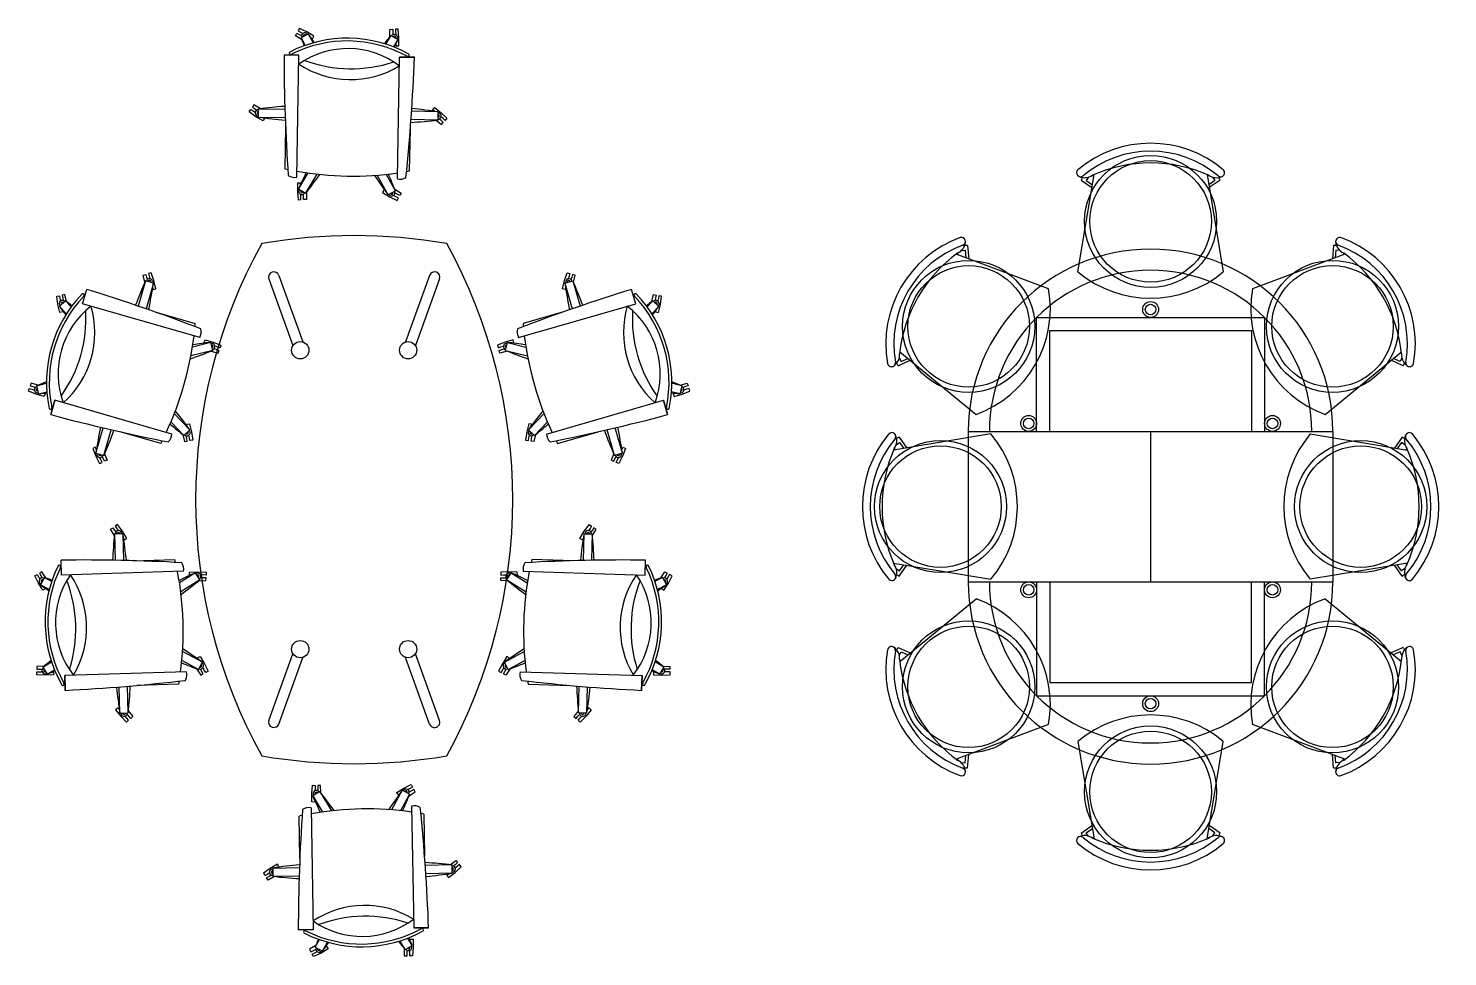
# Model space of a CAD drawing. Header units: millimetres. Extents: x -315 to 108661, y -1189 to 22294.
# Drawn here: x 44686 to 50058, y -741 to 2774 of the extents above; entities that cross this region are included whole.
import ezdxf

# ---------------------------------------------------------------- set-up
doc = ezdxf.new("R2010")
doc.units = ezdxf.units.MM
doc.layers.add('FurnitureBlock', color=7, linetype='Continuous')

# ---------------------------------------------------------------- blocks, each defined once
blk = doc.blocks.new('A$C460b5012')
at = {"layer": 'FurnitureBlock', "color": 18, "linetype": 'ByBlock', "lineweight": -2, "true_color": 0x000000}
for p, q in [((13140.8, 15593.8), (13135.8, 15584.6)), ((13135.8, 15584.6), (13145, 15579.6)), ((13169.3, 15580.2), (13140.8, 15593.8)), ((13145, 15579.6), (13154, 15574.8)), ((13196.2, 15563.9), (13169.3, 15580.2)), ((13483.3, 15562.6), (13483.9, 15590.2)), ((13483.9, 15590.2), (13494.4, 15590.5)), ((13494.4, 15590.5), (13494.7, 15580)), ((13494.7, 15580), (13495, 15569.9)), ((13515.4, 15591.1), (13504.9, 15590.8)), ((13504.9, 15590.8), (13505.2, 15580.3)), ((13505.2, 15580.3), (13505.5, 15570.2)), ((13517.9, 15559.7), (13515.4, 15591.1)), ((13125.8, 15566.1), (13130.8, 15575.4)), ((13149.5, 15551.8), (13125.8, 15566.1)), ((13130.8, 15575.4), (13140.1, 15570.4)), ((13140.1, 15570.4), (13149, 15565.5)), ((13147.3, 15557.4), (13174.8, 15572.6)), ((13147.3, 15557.4), (13162.8, 15529.4)), ((13174.8, 15572.6), (13193.5, 15539)), ((13185.8, 15557.6), (13191.2, 15554.7)), ((13191.2, 15554.7), (13196.2, 15563.9)), ((13487.1, 15567.3), (13467.3, 15534.3)), ((13487.1, 15567.3), (13514.1, 15551.1)), ((13514.1, 15551.1), (13497.6, 15523.6)), ((13506.5, 15534), (13506.7, 15527.8)), ((13506.7, 15527.8), (13517.2, 15528.1)), ((13517.2, 15528.1), (13517.9, 15559.7)), ((13139.3, 15491.8), (13082.8, 15492.7)), ((13131.3, 15030.4), (13139.3, 15491.8)), ((13511.9, 15023.9), (13519.8, 15485.2)), ((13519.8, 15485.2), (13576.2, 15484.3)), ((13576.2, 15484.3), (13519.8, 15485.2)), ((12951.3, 15278.2), (12957.1, 15286.9)), ((12976.6, 15259.4), (12951.3, 15278.2)), ((12957.1, 15286.9), (12965.8, 15281.1)), ((12968.7, 15304.4), (12962.9, 15295.7)), ((12962.9, 15295.7), (12971.6, 15289.9)), ((12965.8, 15281.1), (12974.3, 15275.5)), ((12992.4, 15290.3), (12968.7, 15304.4)), ((12971.6, 15289.9), (12980.1, 15284.3)), ((13003.7, 15243.3), (12976.6, 15259.4)), ((12985.9, 15258.1), (12986.5, 15289.6)), ((12985.9, 15258.1), (13087.3, 15256.4)), ((12986.5, 15289.6), (13086.2, 15287.9)), ((13665.6, 15278), (13565.8, 15279.7)), ((13645, 15286.9), (13651.9, 15294.8)), ((13652.9, 15280), (13645, 15286.9)), ((13651.9, 15294.8), (13676.7, 15275.3)), ((13653.2, 15279.8), (13652.9, 15280)), ((13665.6, 15278), (13665, 15246.5)), ((13676.7, 15275.3), (13699.4, 15253.4)), ((13684.6, 15252.4), (13676.9, 15259)), ((13009.5, 15252.1), (13003.7, 15243.3)), ((13004.4, 15255.5), (13009.5, 15252.1)), ((13088.7, 15221.4), (13085.9, 15062.1)), ((13558.4, 15054), (13561.1, 15213.3)), ((13665, 15246.5), (13563.7, 15248.2)), ((13658.3, 15245.7), (13678.7, 15229.6)), ((13677.7, 15244.5), (13670, 15251.1)), ((13685.6, 15237.6), (13677.7, 15244.5)), ((13678.7, 15229.6), (13685.6, 15237.6)), ((13692.5, 15245.5), (13684.6, 15252.4)), ((13699.4, 15253.4), (13692.5, 15245.5)), ((13137.4, 14985), (13174.2, 15046.2)), ((13164.4, 14968.8), (13208.3, 15041.9)), ((13504.2, 14978.7), (13469.6, 15041.2)), ((13134.3, 15007.9), (13133.6, 14976.4)), ((13144.8, 15008.2), (13134.3, 15007.9)), ((13145, 15002.1), (13144.8, 15008.2)), ((13476.7, 14963.4), (13435.3, 15038)), ((13133.6, 14976.4), (13136.1, 14945)), ((13136.1, 14945), (13146.6, 14945.3)), ((13164.4, 14968.8), (13137.4, 14985)), ((13146.3, 14955.8), (13146, 14965.9)), ((13146.6, 14945.3), (13146.3, 14955.8)), ((13156.8, 14956.1), (13156.5, 14966.2)), ((13157.1, 14945.6), (13156.8, 14956.1)), ((13167.6, 14945.9), (13157.1, 14945.6)), ((13168.2, 14973.5), (13167.6, 14945.9)), ((13460.3, 14981.4), (13455.3, 14972.2)), ((13455.3, 14972.2), (13482.2, 14955.8)), ((13465.7, 14978.5), (13460.3, 14981.4)), ((13504.2, 14978.7), (13476.7, 14963.4)), ((13482.2, 14955.8), (13510.7, 14942.3)), ((13506.5, 14956.5), (13497.5, 14961.3)), ((13502, 14984.3), (13525.7, 14970)), ((13511.4, 14965.7), (13502.5, 14970.5)), ((13515.7, 14951.5), (13506.5, 14956.5)), ((13510.7, 14942.3), (13515.7, 14951.5)), ((13520.7, 14960.7), (13511.4, 14965.7)), ((13525.7, 14970), (13520.7, 14960.7)), ((12579.7, 14668.3), (12569.6, 14665.3)), ((12569.6, 14665.3), (12572.6, 14655.2)), ((12590.2, 14638.5), (12579.7, 14668.3)), ((14144.3, 14638.5), (14154.7, 14668.3)), ((14154.7, 14668.3), (14164.8, 14665.3)), ((14164.8, 14665.3), (14161.8, 14655.2)), ((12558.5, 14637.9), (12530.9, 14542.1)), ((12549.5, 14659.3), (12559.6, 14662.3)), ((12556.1, 14632.4), (12549.5, 14659.3)), ((12588.7, 14629.2), (12558.5, 14637.9)), ((12559.6, 14662.3), (12562.6, 14652.2)), ((12588.7, 14629.2), (12560.7, 14531.8)), ((12562.6, 14652.2), (12565.5, 14642.5)), ((12572.6, 14655.2), (12575.5, 14645.5)), ((12597.7, 14607.9), (12590.2, 14638.5)), ((14136.8, 14607.9), (14144.3, 14638.5)), ((14145.7, 14629.2), (14176, 14637.9)), ((14145.7, 14629.2), (14173.7, 14531.8)), ((14161.8, 14655.2), (14158.9, 14645.5)), ((14171.9, 14652.2), (14169, 14642.5)), ((14174.9, 14662.3), (14171.9, 14652.2)), ((14184.9, 14659.3), (14174.9, 14662.3)), ((14176, 14637.9), (14203.6, 14542.1)), ((14178.4, 14632.4), (14184.9, 14659.3)), ((12222.4, 14579.5), (12232.7, 14581.6)), ((12227.1, 14548.3), (12222.4, 14579.5)), ((12232.7, 14581.6), (12234.8, 14571.3)), ((12255.4, 14562.6), (12232.7, 14540.8)), ((12234.8, 14571.3), (12236.8, 14561.3)), ((12253.3, 14585.7), (12243, 14583.6)), ((12243, 14583.6), (12245.1, 14573.3)), ((12245.1, 14573.3), (12247, 14563.4)), ((12260.1, 14558.9), (12253.3, 14585.7)), ((12255.4, 14562.6), (12277.6, 14539.6)), ((12320.4, 14551.1), (12336, 14605.3)), ((12585.9, 14610.8), (12587.6, 14604.9)), ((12587.6, 14604.9), (12597.7, 14607.9)), ((14146.8, 14604.9), (14136.8, 14607.9)), ((14148.6, 14610.8), (14146.8, 14604.9)), ((14414, 14551.1), (14398.4, 14605.3)), ((14479.1, 14562.6), (14456.9, 14539.6)), ((14474.4, 14558.9), (14481.2, 14585.7)), ((14479.1, 14562.6), (14501.8, 14540.8)), ((14481.2, 14585.7), (14491.5, 14583.6)), ((14489.4, 14573.3), (14487.4, 14563.4)), ((14491.5, 14583.6), (14489.4, 14573.3)), ((14499.7, 14571.3), (14497.7, 14561.3)), ((14501.8, 14581.6), (14499.7, 14571.3)), ((14512.1, 14579.5), (14501.8, 14581.6)), ((14507.4, 14548.3), (14512.1, 14579.5)), ((12234.8, 14517.7), (12227.1, 14548.3)), ((12232.7, 14540.8), (12259.4, 14513.1)), ((12245.1, 14519.8), (12234.8, 14517.7)), ((12243.9, 14525.8), (12245.1, 14519.8)), ((12763.9, 14423.5), (12320.4, 14551.1)), ((12593.8, 14520.3), (12746.9, 14476.2)), ((13970.6, 14423.5), (14414, 14551.1)), ((14140.7, 14520.3), (13987.6, 14476.2)), ((14501.8, 14540.8), (14475.1, 14513.1)), ((14490.6, 14525.8), (14489.4, 14519.8)), ((14489.4, 14519.8), (14499.7, 14517.7)), ((14499.7, 14517.7), (14507.4, 14548.3)), ((12805.5, 14404.4), (12736.2, 14387.2)), ((12781.1, 14404.2), (12784.5, 14414.1)), ((12787, 14402.2), (12781.1, 14404.2)), ((12784.5, 14414.1), (12814.8, 14405.5)), ((12813.1, 14373.8), (12805.5, 14404.4)), ((12814.8, 14405.5), (12844.2, 14394)), ((13919.6, 14405.5), (13890.3, 14394)), ((13950, 14414.1), (13919.6, 14405.5)), ((13921.4, 14373.8), (13929, 14404.4)), ((13929, 14404.4), (13998.2, 14387.2)), ((13947.5, 14402.2), (13953.3, 14404.2)), ((13953.3, 14404.2), (13950, 14414.1)), ((12813.1, 14373.8), (12730.4, 14353.3)), ((12807.5, 14371.7), (12834.1, 14364.1)), ((12827.5, 14377.4), (12817.9, 14380.7)), ((12830.9, 14387.4), (12821.3, 14390.6)), ((12837.5, 14374.1), (12827.5, 14377.4)), ((12840.8, 14384), (12830.9, 14387.4)), ((12834.1, 14364.1), (12837.5, 14374.1)), ((12844.2, 14394), (12840.8, 14384)), ((13890.3, 14394), (13893.6, 14384)), ((13893.6, 14384), (13903.6, 14387.4)), ((13897, 14374.1), (13906.9, 14377.4)), ((13900.3, 14364.1), (13897, 14374.1)), ((13926.9, 14371.7), (13900.3, 14364.1)), ((13903.6, 14387.4), (13913.2, 14390.6)), ((13906.9, 14377.4), (13916.5, 14380.7)), ((13921.4, 14373.8), (14004.1, 14353.3)), ((12125.4, 14250.3), (12122, 14240.4)), ((12122, 14240.4), (12132, 14237)), ((12152, 14242.8), (12125.4, 14250.3)), ((12132, 14237), (12141.6, 14233.8)), ((12146.4, 14240.6), (12183.7, 14249.9)), ((12146.4, 14240.6), (12154, 14210.1)), ((14588.1, 14240.6), (14550.8, 14249.9)), ((14588.1, 14240.6), (14580.5, 14210.1)), ((14582.5, 14242.8), (14609.1, 14250.3)), ((14602.5, 14237), (14592.9, 14233.8)), ((14612.5, 14240.4), (14602.5, 14237)), ((14609.1, 14250.3), (14612.5, 14240.4)), ((12115.3, 14220.5), (12118.6, 14230.4)), ((12144.6, 14208.9), (12115.3, 14220.5)), ((12118.6, 14230.4), (12128.6, 14227.1)), ((12128.6, 14227.1), (12138.2, 14223.8)), ((12175, 14200.3), (12144.6, 14208.9)), ((12154, 14210.1), (12185, 14217.8)), ((12172.5, 14212.3), (12178.3, 14210.3)), ((12178.3, 14210.3), (12175, 14200.3)), ((12215.2, 14185.3), (12199.6, 14131)), ((12199.6, 14131), (12215.2, 14185.3)), ((12658.7, 14057.7), (12215.2, 14185.3)), ((14075.7, 14057.7), (14519.2, 14185.3)), ((14519.2, 14185.3), (14534.8, 14131)), ((14534.8, 14131), (14519.2, 14185.3)), ((14580.5, 14210.1), (14549.4, 14217.8)), ((14562, 14212.3), (14556.1, 14210.3)), ((14556.1, 14210.3), (14559.5, 14200.3)), ((14559.5, 14200.3), (14589.8, 14208.9)), ((14589.8, 14208.9), (14619.2, 14220.5)), ((14605.9, 14227.1), (14596.3, 14223.8)), ((14615.8, 14230.4), (14605.9, 14227.1)), ((14619.2, 14220.5), (14615.8, 14230.4)), ((12726.8, 14073.7), (12667.6, 14135.1)), ((14007.7, 14073.7), (14066.9, 14135.1)), ((12370.7, 13985.2), (12398.3, 14081.1)), ((12704.1, 14051.8), (12654.5, 14103.2)), ((12714.4, 14094.7), (12724.7, 14096.7)), ((12715.6, 14088.6), (12714.4, 14094.7)), ((12724.7, 14096.7), (12732.4, 14066.2)), ((14009.8, 14096.7), (14002, 14066.2)), ((14020.1, 14094.7), (14009.8, 14096.7)), ((14018.8, 14088.6), (14020.1, 14094.7)), ((14030.4, 14051.8), (14079.9, 14103.2)), ((14363.7, 13985.2), (14336.1, 14081.1)), ((12401, 13976.5), (12429, 14073.9)), ((12616.3, 14022.1), (12463.2, 14066.2)), ((12699.4, 14055.6), (12706.2, 14028.8)), ((12704.1, 14051.8), (12726.8, 14073.7)), ((12706.2, 14028.8), (12716.5, 14030.8)), ((12714.4, 14041.1), (12712.4, 14051.1)), ((12716.5, 14030.8), (12714.4, 14041.1)), ((12724.7, 14043.2), (12722.7, 14053.1)), ((12726.8, 14032.9), (12724.7, 14043.2)), ((12737.1, 14035), (12726.8, 14032.9)), ((12732.4, 14066.2), (12737.1, 14035)), ((14002, 14066.2), (13997.4, 14035)), ((13997.4, 14035), (14007.7, 14032.9)), ((14030.4, 14051.8), (14007.7, 14073.7)), ((14007.7, 14032.9), (14009.7, 14043.2)), ((14009.7, 14043.2), (14011.7, 14053.1)), ((14018, 14030.8), (14020, 14041.1)), ((14028.3, 14028.8), (14018, 14030.8)), ((14020, 14041.1), (14022, 14051.1)), ((14035, 14055.6), (14028.3, 14028.8)), ((14118.2, 14022.1), (14271.3, 14066.2)), ((14333.4, 13976.5), (14305.4, 14073.9)), ((12368.2, 14007.5), (12358.6, 14003.2)), ((12358.6, 14003.2), (12370.1, 13973.8)), ((12372.5, 13997.9), (12368.2, 14007.5)), ((12370.1, 13973.8), (12384.3, 13945.7)), ((12370.7, 13985.2), (12401, 13976.5)), ((12372.6, 13997.6), (12372.5, 13997.9)), ((12389.6, 13959.6), (12385.5, 13968.8)), ((12399.2, 13963.8), (12395.1, 13973.1)), ((12403.7, 13982.7), (12413.1, 13958.5)), ((14330.8, 13982.7), (14321.4, 13958.5)), ((14363.7, 13985.2), (14333.4, 13976.5)), ((14335.2, 13963.8), (14339.4, 13973.1)), ((14344.8, 13959.6), (14348.9, 13968.8)), ((14364.4, 13973.8), (14350.1, 13945.7)), ((14361.8, 13997.6), (14361.9, 13997.9)), ((14361.9, 13997.9), (14366.2, 14007.5)), ((14375.8, 14003.2), (14364.4, 13973.8)), ((14366.2, 14007.5), (14375.8, 14003.2)), ((12384.3, 13945.7), (12393.9, 13950)), ((12393.9, 13950), (12389.6, 13959.6)), ((12403.5, 13954.3), (12399.2, 13963.8)), ((12413.1, 13958.5), (12403.5, 13954.3)), ((14321.4, 13958.5), (14330.9, 13954.3)), ((14330.9, 13954.3), (14335.2, 13963.8)), ((14340.5, 13950), (14344.8, 13959.6)), ((14350.1, 13945.7), (14340.5, 13950)), ((12426.2, 13696.8), (12434.9, 13702.7)), ((12434.9, 13702.7), (12440.8, 13694)), ((12452.2, 13714.5), (12443.6, 13708.6)), ((12443.6, 13708.6), (12449.5, 13699.9)), ((12449.5, 13699.9), (12455.2, 13691.6)), ((12471.3, 13689.4), (12452.2, 13714.5)), ((14219.4, 13689.4), (14238.5, 13714.5)), ((14241.2, 13699.9), (14235.5, 13691.6)), ((14238.5, 13714.5), (14247.2, 13708.6)), ((14247.2, 13708.6), (14241.2, 13699.9)), ((14255.8, 13702.7), (14249.9, 13694)), ((14264.5, 13696.8), (14255.8, 13702.7)), ((12440.7, 13673.2), (12426.2, 13696.8)), ((12440.8, 13694), (12446.6, 13685.6)), ((12472.8, 13680.1), (12441.3, 13679.2)), ((12441.3, 13679.2), (12444.3, 13579.5)), ((12487.8, 13662.5), (12471.3, 13689.4)), ((12472.8, 13680.1), (12475.8, 13578.8)), ((12475.7, 13661.7), (12479.1, 13656.6)), ((12479.1, 13656.6), (12487.8, 13662.5)), ((14202.9, 13662.5), (14219.4, 13689.4)), ((14211.6, 13656.6), (14202.9, 13662.5)), ((14215.1, 13661.7), (14211.6, 13656.6)), ((14218, 13680.1), (14214.9, 13578.8)), ((14218, 13680.1), (14249.5, 13679.2)), ((14249.9, 13694), (14244.2, 13685.6)), ((14249.5, 13679.2), (14246.4, 13579.5)), ((14250.1, 13673.2), (14264.5, 13696.8)), ((12241.2, 13523.7), (12239.4, 13580.2)), ((12702.4, 13537.7), (12241.2, 13523.7)), ((12510.9, 13577.9), (12670.1, 13582.7)), ((13988.3, 13537.7), (14449.6, 13523.7)), ((14179.9, 13577.9), (14020.7, 13582.7)), ((14449.6, 13523.7), (14451.3, 13580.2)), ((12139.1, 13520.9), (12148.3, 13526)), ((12153.1, 13492.6), (12139.1, 13520.9)), ((12148.3, 13526), (12153.4, 13516.8)), ((12169.8, 13465.8), (12153.1, 13492.6)), ((12153.4, 13516.8), (12158.3, 13507.9)), ((12166.7, 13536.2), (12157.5, 13531.1)), ((12157.5, 13531.1), (12162.6, 13521.9)), ((12175.7, 13514.9), (12160.8, 13487.1)), ((12160.8, 13487.1), (12194.6, 13468.9)), ((12162.6, 13521.9), (12167.5, 13513)), ((12181.3, 13512.7), (12166.7, 13536.2)), ((12175.7, 13514.9), (12203.9, 13499.7)), ((12747.8, 13532.2), (12687.1, 13494.7)), ((12764.4, 13505.5), (12691.9, 13460.6)), ((12724.7, 13524.6), (12724.9, 13535.1)), ((12730.9, 13524.5), (12724.7, 13524.6)), ((12724.9, 13535.1), (12756.4, 13536.2)), ((12764.4, 13505.5), (12747.8, 13532.2)), ((12756.4, 13536.2), (12787.9, 13534.1)), ((12759.8, 13501.7), (12787.4, 13502.6)), ((12777.1, 13513.3), (12766.9, 13513.4)), ((12777.2, 13523.8), (12767.1, 13523.9)), ((12787.6, 13513.1), (12777.1, 13513.3)), ((12787.7, 13523.6), (12777.2, 13523.8)), ((12787.4, 13502.6), (12787.6, 13513.1)), ((12787.9, 13534.1), (12787.7, 13523.6)), ((13934.3, 13536.2), (13902.9, 13534.1)), ((13902.9, 13534.1), (13903, 13523.6)), ((13903, 13523.6), (13913.5, 13523.8)), ((13903.2, 13513.1), (13913.7, 13513.3)), ((13903.4, 13502.6), (13903.2, 13513.1)), ((13931, 13501.7), (13903.4, 13502.6)), ((13913.5, 13523.8), (13923.7, 13523.9)), ((13913.7, 13513.3), (13923.8, 13513.4)), ((13926.3, 13505.5), (13942.9, 13532.2)), ((13926.3, 13505.5), (13998.8, 13460.6)), ((13965.9, 13535.1), (13934.3, 13536.2)), ((13942.9, 13532.2), (14003.6, 13494.7)), ((13959.9, 13524.5), (13966, 13524.6)), ((13966, 13524.6), (13965.9, 13535.1)), ((14515.1, 13514.9), (14486.9, 13499.7)), ((14530, 13487.1), (14496.1, 13468.9)), ((14509.5, 13512.7), (14524.1, 13536.2)), ((14515.1, 13514.9), (14530, 13487.1)), ((14521, 13465.8), (14537.7, 13492.6)), ((14528.2, 13521.9), (14523.2, 13513)), ((14524.1, 13536.2), (14533.3, 13531.1)), ((14533.3, 13531.1), (14528.2, 13521.9)), ((14537.3, 13516.8), (14532.4, 13507.9)), ((14542.4, 13526), (14537.3, 13516.8)), ((14537.7, 13492.6), (14551.6, 13520.9)), ((14551.6, 13520.9), (14542.4, 13526)), ((12179, 13470.9), (12169.8, 13465.8)), ((12176, 13476.3), (12179, 13470.9)), ((14514.8, 13476.3), (14511.8, 13470.9)), ((14511.8, 13470.9), (14521, 13465.8)), ((12773.9, 13193.3), (12698.8, 13233.7)), ((12755.7, 13209.5), (12764.9, 13214.6)), ((12764.9, 13214.6), (12781.6, 13187.8)), ((13925.9, 13214.6), (13909.2, 13187.8)), ((13916.8, 13193.3), (13991.9, 13233.7)), ((13935, 13209.5), (13925.9, 13214.6)), ((12147.3, 13177.8), (12147.1, 13167.3)), ((12147.1, 13167.3), (12157.6, 13167.1)), ((12174.9, 13178.7), (12147.3, 13177.8)), ((12157.6, 13167.1), (12167.7, 13167)), ((12170.2, 13175), (12203, 13195.2)), ((12170.2, 13175), (12186.8, 13148.2)), ((12186.8, 13148.2), (12214, 13165)), ((12759, 13165.5), (12696.1, 13199.4)), ((12753.4, 13167.7), (12768, 13144.2)), ((12758.7, 13204.1), (12755.7, 13209.5)), ((12759, 13165.5), (12773.9, 13193.3)), ((12772.1, 13158.5), (12767.1, 13167.4)), ((12781.2, 13163.6), (12776.3, 13172.5)), ((12786.4, 13154.5), (12781.2, 13163.6)), ((12781.6, 13187.8), (12795.5, 13159.6)), ((13909.2, 13187.8), (13895.2, 13159.6)), ((13904.4, 13154.5), (13909.5, 13163.6)), ((13909.5, 13163.6), (13914.4, 13172.5)), ((13931.8, 13165.5), (13916.8, 13193.3)), ((13918.7, 13158.5), (13923.6, 13167.4)), ((13937.4, 13167.7), (13922.7, 13144.2)), ((13931.8, 13165.5), (13994.7, 13199.4)), ((13932, 13204.1), (13935, 13209.5)), ((14503.9, 13148.2), (14476.7, 13165)), ((14520.5, 13175), (14487.8, 13195.2)), ((14520.5, 13175), (14503.9, 13148.2)), ((14515.8, 13178.7), (14543.5, 13177.8)), ((14533.1, 13167.1), (14523, 13167)), ((14543.6, 13167.3), (14533.1, 13167.1)), ((14543.5, 13177.8), (14543.6, 13167.3)), ((12146.8, 13146.3), (12147, 13156.8)), ((12178.3, 13144.3), (12146.8, 13146.3)), ((12147, 13156.8), (12157.5, 13156.6)), ((12157.5, 13156.6), (12167.6, 13156.5)), ((12209.8, 13145.3), (12178.3, 13144.3)), ((12203.8, 13155.9), (12209.9, 13155.8)), ((12209.9, 13155.8), (12209.8, 13145.3)), ((12714, 13157.3), (12252.7, 13143.3)), ((12252.7, 13143.3), (12254.4, 13086.9)), ((12254.4, 13086.9), (12252.7, 13143.3)), ((12684.4, 13110.4), (12525.2, 13105.6)), ((12768, 13144.2), (12777.2, 13149.3)), ((12777.2, 13149.3), (12772.1, 13158.5)), ((12795.5, 13159.6), (12786.4, 13154.5)), ((13895.2, 13159.6), (13904.4, 13154.5)), ((13913.6, 13149.3), (13918.7, 13158.5)), ((13922.7, 13144.2), (13913.6, 13149.3)), ((13976.8, 13157.3), (14438, 13143.3)), ((14006.3, 13110.4), (14165.5, 13105.6)), ((14438, 13143.3), (14436.3, 13086.9)), ((14436.3, 13086.9), (14438, 13143.3)), ((14487, 13155.9), (14480.8, 13155.8)), ((14480.8, 13155.8), (14481, 13145.3)), ((14481, 13145.3), (14512.5, 13144.3)), ((14512.5, 13144.3), (14544, 13146.3)), ((14533.3, 13156.6), (14523.2, 13156.5)), ((14543.8, 13156.8), (14533.3, 13156.6)), ((14544, 13146.3), (14543.8, 13156.8)), ((12461.9, 13000.3), (12458.9, 13100)), ((12493.4, 13001.3), (12490.3, 13102.6)), ((14197.4, 13001.3), (14200.4, 13102.6)), ((14228.8, 13000.3), (14231.9, 13100)), ((12452.7, 13020.7), (12444.9, 13013.7)), ((12444.9, 13013.7), (12464.7, 12989.2)), ((12459.7, 13012.9), (12452.7, 13020.7)), ((12459.9, 13012.7), (12459.7, 13012.9)), ((12461.9, 13000.3), (12493.4, 13001.3)), ((12494, 13008), (12510.4, 12987.8)), ((14196.7, 13008), (14180.4, 12987.8)), ((14228.8, 13000.3), (14197.4, 13001.3)), ((14245.9, 13013.7), (14226, 12989.2)), ((14230.8, 13012.7), (14231, 13012.9)), ((14231, 13012.9), (14238, 13020.7)), ((14238, 13020.7), (14245.9, 13013.7)), ((12464.7, 12989.2), (12486.9, 12966.8)), ((12487.7, 12981.6), (12481, 12989.2)), ((12486.9, 12966.8), (12494.7, 12973.8)), ((12494.7, 12973.8), (12487.7, 12981.6)), ((12495.6, 12988.6), (12488.8, 12996.2)), ((12502.6, 12980.8), (12495.6, 12988.6)), ((12510.4, 12987.8), (12502.6, 12980.8)), ((14180.4, 12987.8), (14188.2, 12980.8)), ((14188.2, 12980.8), (14195.2, 12988.6)), ((14195.2, 12988.6), (14201.9, 12996.2)), ((14196, 12973.8), (14203, 12981.6)), ((14203.8, 12966.8), (14196, 12973.8)), ((14203, 12981.6), (14209.8, 12989.2)), ((14226, 12989.2), (14203.8, 12966.8)), ((13187.6, 12696), (13190, 12727.4)), ((13188.2, 12664.4), (13187.6, 12696)), ((13190, 12727.4), (13200.5, 12727.1)), ((13218.4, 12703.6), (13191.4, 12687.4)), ((13191.4, 12687.4), (13228.1, 12626.1)), ((13200.2, 12716.6), (13199.9, 12706.5)), ((13200.5, 12727.1), (13200.2, 12716.6)), ((13210.7, 12716.3), (13210.4, 12706.2)), ((13211, 12726.8), (13210.7, 12716.3)), ((13221.5, 12726.5), (13211, 12726.8)), ((13218.4, 12703.6), (13262.3, 12630.5)), ((13222.1, 12698.9), (13221.5, 12726.5)), ((13530.6, 12708.9), (13489.3, 12634.4)), ((13509.2, 12700.2), (13536.2, 12716.5)), ((13514.2, 12690.9), (13509.2, 12700.2)), ((13519.6, 12693.9), (13514.2, 12690.9)), ((13558.2, 12693.6), (13523.5, 12631.2)), ((13558.2, 12693.6), (13530.6, 12708.9)), ((13536.2, 12716.5), (13564.6, 12730.1)), ((13560.4, 12715.9), (13551.5, 12711.1)), ((13556, 12688.1), (13579.6, 12702.4)), ((13565.4, 12706.6), (13556.5, 12701.8)), ((13569.6, 12720.9), (13560.4, 12715.9)), ((13564.6, 12730.1), (13569.6, 12720.9)), ((13574.6, 12711.6), (13565.4, 12706.6)), ((13579.6, 12702.4), (13574.6, 12711.6)), ((13185.3, 12642), (13193.2, 12180.6)), ((13198.7, 12664.1), (13188.2, 12664.4)), ((13198.9, 12670.3), (13198.7, 12664.1)), ((13565.8, 12648.5), (13573.7, 12187.1)), ((13142.6, 12451), (13139.9, 12610.2)), ((13612.3, 12618.3), (13615, 12459.1)), ((13030.6, 12412.9), (13005.2, 12394.2)), ((13057.7, 12429.1), (13030.6, 12412.9)), ((13039.9, 12414.2), (13141.2, 12416)), ((13039.9, 12414.2), (13040.4, 12382.8)), ((13063.5, 12420.3), (13057.7, 12429.1)), ((13058.3, 12416.9), (13063.5, 12420.3)), ((13718.9, 12425.9), (13617.6, 12424.2)), ((13712.2, 12426.7), (13732.6, 12442.7)), ((13719.5, 12394.4), (13718.9, 12425.9)), ((13731.6, 12427.9), (13724, 12421.3)), ((13730.6, 12397.1), (13753.3, 12419)), ((13738.5, 12420), (13730.9, 12413.3)), ((13739.5, 12434.8), (13731.6, 12427.9)), ((13732.6, 12442.7), (13739.5, 12434.8)), ((13746.4, 12426.9), (13738.5, 12420)), ((13753.3, 12419), (13746.4, 12426.9)), ((13005.2, 12394.2), (13011, 12385.4)), ((13011, 12385.4), (13019.7, 12391.3)), ((13016.8, 12376.7), (13025.6, 12382.5)), ((13022.6, 12367.9), (13016.8, 12376.7)), ((13019.7, 12391.3), (13028.2, 12396.9)), ((13046.4, 12382.1), (13022.6, 12367.9)), ((13025.6, 12382.5), (13034, 12388.1)), ((13040.4, 12382.8), (13140.2, 12384.5)), ((13719.5, 12394.4), (13619.7, 12392.7)), ((13706.8, 12392.4), (13698.9, 12385.5)), ((13698.9, 12385.5), (13705.8, 12377.6)), ((13705.8, 12377.6), (13730.6, 12397.1)), ((13707.1, 12392.6), (13706.8, 12392.4)), ((13193.2, 12180.6), (13136.8, 12179.6)), ((13201.2, 12115), (13216.7, 12143)), ((13568, 12121.3), (13551.5, 12148.7)), ((13560.5, 12138.4), (13560.6, 12144.5)), ((13560.6, 12144.5), (13571.1, 12144.2)), ((13571.1, 12144.2), (13571.8, 12112.7)), ((13573.7, 12187.1), (13630.2, 12188.1)), ((13630.2, 12188.1), (13573.7, 12187.1)), ((13203.4, 12120.6), (13179.8, 12106.3)), ((13179.8, 12106.3), (13184.7, 12097)), ((13184.7, 12097), (13194, 12102)), ((13189.7, 12087.8), (13199, 12092.8)), ((13194.7, 12078.5), (13189.7, 12087.8)), ((13194, 12102), (13202.9, 12106.8)), ((13223.2, 12092.1), (13194.7, 12078.5)), ((13199, 12092.8), (13207.9, 12097.6)), ((13201.2, 12115), (13228.7, 12099.7)), ((13250.2, 12108.5), (13223.2, 12092.1)), ((13228.7, 12099.7), (13247.4, 12133.4)), ((13239.7, 12114.8), (13245.2, 12117.7)), ((13245.2, 12117.7), (13250.2, 12108.5)), ((13541, 12105.1), (13521.2, 12138.1)), ((13537.3, 12109.8), (13537.9, 12082.2)), ((13541, 12105.1), (13568, 12121.3)), ((13548.4, 12081.9), (13548.6, 12092.3)), ((13548.6, 12092.3), (13548.9, 12102.5)), ((13558.8, 12081.6), (13559.1, 12092.1)), ((13559.1, 12092.1), (13559.4, 12102.2)), ((13571.8, 12112.7), (13569.3, 12081.3)), ((13537.9, 12082.2), (13548.4, 12081.9)), ((13569.3, 12081.3), (13558.8, 12081.6))]:
    blk.add_line(p, q, dxfattribs=at)
at = {"layer": 'FurnitureBlock', "color": 18, "linetype": 'ByBlock', "lineweight": -2, "ltscale": 0.4, "true_color": 0x000000}
for p, q in [((13025.6, 14644.9), (13116.7, 14392.6)), ((13063.2, 14658.5), (13154.3, 14406.2)), ((13633.7, 14658.5), (13542.7, 14406.2)), ((13633.7, 14658.5), (13542.7, 14406.2)), ((13671.4, 14644.9), (13580.3, 14392.6)), ((13671.4, 14644.9), (13580.3, 14392.6)), ((13025.6, 12973.1), (13116.7, 13225.4)), ((13671.4, 12973.1), (13580.3, 13225.4)), ((13063.2, 12959.5), (13154.3, 13211.8)), ((13633.7, 12959.5), (13542.7, 13211.8))]:
    blk.add_line(p, q, dxfattribs=at)
for centre in [(13144.3, 14375), (13552.7, 14375), (13552.7, 14375), (13144.3, 13243), (13552.7, 13243)]:
    blk.add_circle(centre, 32.7, dxfattribs=at)
at = {"layer": 'FurnitureBlock', "color": 18, "linetype": 'ByBlock', "lineweight": -2, "true_color": 0x000000}
for centre, radius, start, end in [((13322.4, 15075.2), 481.4, 61.0855, 116.9482), ((13322.4, 15075.2), 470.9, 61.3096, 116.724), ((14896.2, 16248.7), 1880.6, 201.569, 202.5322), ((13161, 15565), 12.1, 29.0168, 209.0168), ((13161, 15565), 5.25, 29.0168, 209.0168), ((11662.3, 14454.9), 1880.6, 35.2487, 36.4646), ((14960.3, 14398.3), 1880.6, 141.569, 142.785), ((13500.6, 15559.2), 12.1, 329.0168, 149.0168), ((13500.6, 15559.2), 5.25, 329.0168, 149.0168), ((11789.9, 16302), 1880.6, 335.5015, 336.4646), ((19873.1, 15503.2), 6790.3, 180.0886, 183.94274), ((13107.5, 15500.1), 5.33, 127.7059, 306.0897), ((13324.5, 15193.6), 323.7, 53.008, 125.0256), ((13337.5, 15949.8), 508.8, 249.6557, 288.3779), ((6790.3, 15727.8), 6790.3, 354.09091, 357.94504), ((13551.8, 15492.5), 5.33, 231.9439, 50.3277), ((13334.1, 15752.7), 353, 236.399, 301.6346), ((12986.2, 15273.9), 12.1, 89.0168, 269.0168), ((12986.2, 15273.9), 5.25, 89.0168, 269.0168), ((13261.7, 17118.4), 1880.6, 261.569, 264.6918), ((13198.2, 13420.9), 1880.6, 93.4238, 96.4646), ((13389.8, 13417.6), 1880.6, 81.569, 84.6098), ((13665.3, 15262.2), 12.1, 269.0168, 89.0168), ((13665.3, 15262.2), 5.25, 269.0168, 89.0168), ((13453.3, 17115.2), 1880.6, 273.3419, 276.4646), ((13342.3, 16232.3), 1197.9, 257.6428, 258.1995), ((13342.3, 16232.3), 1197.9, 259.8766, 278.1571), ((14861.6, 14234), 1880.6, 154.3738, 156.4646), ((11755.3, 14287.4), 1880.6, 21.569, 23.6599), ((13342.3, 16232.3), 1197.9, 279.8341, 280.3909), ((13122.7, 15074.4), 44.9, 238.0124, 281.1786), ((11691.2, 16137.8), 1880.6, 321.569, 324.3165), ((14989.2, 16081.2), 1880.6, 213.7172, 216.4646), ((13522.1, 15067.5), 44.9, 256.8551, 300.0213), ((13150.9, 14976.9), 12.1, 149.0168, 329.0168), ((13150.9, 14976.9), 5.25, 149.0168, 329.0168), ((13490.5, 14971.1), 12.1, 209.0168, 29.0168), ((13490.5, 14971.1), 5.25, 209.0168, 29.0168), ((14283.2, 13888.2), 1880.6, 156.5064, 159.5472), ((12573.6, 14633.6), 12.1, 343.9542, 163.9542), ((12573.6, 14633.6), 5.25, 343.9542, 163.9542), ((10729.2, 14910.4), 1880.6, 348.2792, 351.402), ((16005.2, 14910.4), 1880.6, 188.598, 191.7208), ((14160.9, 14633.6), 12.1, 16.0458, 196.0458), ((14160.9, 14633.6), 5.25, 16.0458, 196.0458), ((12451.2, 13888.2), 1880.6, 20.4528, 23.4936), ((12665.1, 14253.9), 481.4, 136.0228, 191.8856), ((12665.1, 14253.9), 470.9, 136.247, 191.6614), ((12244, 14551.7), 12.1, 43.9542, 223.9542), ((11082.1, 13092.8), 1880.6, 50.4388, 51.402), ((12321.7, 14583.9), 5.33, 306.8813, 125.2651), ((10337.4, 8115.8), 6790.3, 69.02829, 72.88242), ((16397, 8115.8), 6790.3, 107.11758, 110.97171), ((14412.7, 14583.9), 5.33, 54.7349, 233.1187), ((14069.3, 14253.9), 470.9, 348.3386, 43.753), ((14069.3, 14253.9), 481.4, 348.1144, 43.9772), ((15652.3, 13092.8), 1880.6, 128.598, 129.5612), ((14490.4, 14551.7), 12.1, 316.0458, 136.0458), ((12551.3, 14286.7), 323.7, 127.9454, 199.963), ((13744.3, 15659.6), 1880.6, 216.5064, 217.7223), ((12244, 14551.7), 5.25, 43.9542, 223.9542), ((11824.4, 14495.7), 508.8, 324.5931, 3.3153), ((12013.9, 14441.2), 353, 311.3364, 16.572), ((14720.6, 14441.2), 353, 163.428, 228.6636), ((14183.2, 14286.7), 323.7, 340.037, 52.0546), ((14910, 14495.7), 508.8, 176.6847, 215.4069), ((12990.1, 15659.6), 1880.6, 322.2777, 323.4936), ((14490.4, 14551.7), 5.25, 316.0458, 136.0458), ((11552.9, 14573.8), 1197.9, 354.7715, 355.3283), ((12724.4, 14444.7), 44.9, 331.7925, 14.9586), ((14010.1, 14444.7), 44.9, 165.0414, 208.2075), ((15181.6, 14573.8), 1197.9, 184.6717, 185.2285), ((11552.9, 14573.8), 1197.9, 334.814, 353.0944), ((13018.6, 12535.9), 1880.6, 96.5064, 98.5973), ((12809.3, 14389.1), 12.1, 283.9542, 103.9542), ((13925.2, 14389.1), 12.1, 76.0458, 256.0458), ((13715.8, 12535.9), 1880.6, 81.4027, 83.4936), ((15181.6, 14573.8), 1197.9, 186.9056, 205.186), ((12126.8, 16124.8), 1880.6, 288.6545, 291.402), ((12809.3, 14389.1), 5.25, 283.9542, 103.9542), ((13925.2, 14389.1), 5.25, 76.0458, 256.0458), ((14607.6, 16124.8), 1880.6, 248.598, 251.3455), ((12150.2, 14225.3), 12.1, 103.9542, 283.9542), ((12832.6, 12489.7), 1880.6, 110.1861, 111.402), ((13901.8, 12489.7), 1880.6, 68.598, 69.8139), ((14584.3, 14225.3), 12.1, 256.0458, 76.0458), ((12150.2, 14225.3), 5.25, 103.9542, 283.9542), ((11940.9, 16078.6), 1880.6, 276.5064, 277.4696), ((14793.6, 16078.6), 1880.6, 262.5304, 263.4936), ((14584.3, 14225.3), 5.25, 256.0458, 76.0458), ((12198.9, 14156.8), 5.33, 202.6433, 21.0271), ((13954.1, 20690.8), 6790.3, 255.02598, 258.88011), ((11215.1, 12954.9), 1880.6, 36.5064, 39.2539), ((15519.3, 12954.9), 1880.6, 140.7461, 143.4936), ((12780.3, 20690.8), 6790.3, 281.11989, 284.97402), ((14535.5, 14156.8), 5.33, 158.9729, 337.3567), ((14230.2, 13704.1), 1880.6, 168.3612, 171.402), ((13877.3, 15521.6), 1880.6, 229.3111, 231.402), ((12857.1, 15521.6), 1880.6, 308.598, 310.6889), ((12504.2, 13704.1), 1880.6, 8.598, 11.6388), ((10676.3, 14726.2), 1880.6, 336.5064, 339.6291), ((11552.9, 14573.8), 1197.9, 332.5801, 333.1369), ((12613.9, 14060.8), 44.9, 312.9498, 356.1159), ((12715.4, 14062.8), 12.1, 223.9542, 43.9542), ((12715.4, 14062.8), 5.25, 223.9542, 43.9542), ((14019, 14062.8), 12.1, 136.0458, 316.0458), ((14019, 14062.8), 5.25, 136.0458, 316.0458), ((14120.5, 14060.8), 44.9, 183.8841, 227.0502), ((15181.6, 14573.8), 1197.9, 206.8631, 207.4199), ((16058.2, 14726.2), 1880.6, 200.3709, 203.4936), ((12385.9, 13980.9), 12.1, 163.9542, 343.9542), ((12385.9, 13980.9), 5.25, 163.9542, 343.9542), ((14348.6, 13980.9), 12.1, 196.0458, 16.0458), ((14348.6, 13980.9), 5.25, 196.0458, 16.0458), ((14312.6, 13492.1), 1880.6, 174.2916, 177.3324), ((12457, 13679.6), 12.1, 1.7394, 181.7394), ((12457, 13679.6), 5.25, 1.7394, 181.7394), ((10616.2, 13379.9), 1880.6, 6.0645, 9.1872), ((16074.5, 13379.9), 1880.6, 170.8128, 173.9355), ((14233.7, 13679.6), 12.1, 358.2606, 178.2606), ((14233.7, 13679.6), 5.25, 358.2606, 178.2606), ((12378.1, 13492.1), 1880.6, 2.6676, 5.7084), ((12660.1, 13346.1), 481.4, 153.8081, 209.6708), ((12660.1, 13346.1), 470.9, 154.0322, 209.4466), ((12232.4, 13555.4), 5.33, 324.6665, 143.0503), ((12318.6, 6790.3), 6790.3, 86.81351, 90.66764), ((11503.4, 13310.9), 1197.9, 12.5567, 13.1135), ((11503.4, 13310.9), 1197.9, 352.5992, 10.8797), ((12658.3, 13545.8), 44.9, 349.5777, 32.7438), ((14032.5, 13545.8), 44.9, 147.2562, 190.4223), ((15187.4, 13310.9), 1197.9, 169.1203, 187.4008), ((14372.2, 6790.3), 6790.3, 89.33236, 93.18649), ((15187.4, 13310.9), 1197.9, 166.8865, 167.4433), ((14030.6, 13346.1), 470.9, 330.5534, 25.9678), ((14030.6, 13346.1), 481.4, 330.3292, 26.1919), ((14458.3, 13555.4), 5.33, 36.9497, 215.3335), ((12168.2, 13501), 12.1, 61.7394, 241.7394), ((13258.4, 15014.2), 1880.6, 234.2916, 235.5076), ((12168.2, 13501), 5.25, 61.7394, 241.7394), ((11507.5, 11756.9), 1880.6, 68.2241, 69.1872), ((12541.7, 13342.5), 323.7, 145.7306, 217.7482), ((11785.8, 13319.5), 508.8, 342.3783, 21.1005), ((11982.8, 13325.5), 353, 329.1216, 34.3572), ((13521.5, 11818.1), 1880.6, 114.2916, 116.3825), ((11576.1, 14963.1), 1880.6, 306.4398, 309.1872), ((12756.1, 13518.9), 12.1, 301.7394, 121.7394), ((12756.1, 13518.9), 5.25, 301.7394, 121.7394), ((13934.6, 13518.9), 12.1, 58.2606, 238.2606), ((15114.6, 14963.1), 1880.6, 230.8128, 233.5602), ((13934.6, 13518.9), 5.25, 58.2606, 238.2606), ((13169.2, 11818.1), 1880.6, 63.6175, 65.7084), ((14708, 13325.5), 353, 145.6428, 210.8784), ((14905, 13319.5), 508.8, 158.8995, 197.6217), ((14149, 13342.5), 323.7, 322.2518, 34.2694), ((15183.3, 11756.9), 1880.6, 110.8128, 111.7759), ((13432.3, 15014.2), 1880.6, 304.4924, 305.7084), ((14522.5, 13501), 12.1, 298.2606, 118.2606), ((14522.5, 13501), 5.25, 298.2606, 118.2606), ((11676.2, 11666.2), 1880.6, 54.2916, 57.0391), ((15014.5, 11666.2), 1880.6, 122.9609, 125.7084), ((12178.5, 13161.6), 12.1, 121.7394, 301.7394), ((13358.5, 11717.3), 1880.6, 127.9713, 129.1872), ((12178.5, 13161.6), 5.25, 121.7394, 301.7394), ((11413.2, 14862.3), 1880.6, 294.2916, 295.2548), ((13427.2, 14923.5), 1880.6, 247.0964, 249.1872), ((12766.4, 13179.4), 12.1, 241.7394, 61.7394), ((12766.4, 13179.4), 5.25, 241.7394, 61.7394), ((13924.3, 13179.4), 12.1, 118.2606, 298.2606), ((13924.3, 13179.4), 5.25, 118.2606, 298.2606), ((13263.5, 14923.5), 1880.6, 290.8128, 292.9036), ((15277.6, 14862.3), 1880.6, 244.7452, 245.7084), ((13332.2, 11717.3), 1880.6, 50.8128, 52.0287), ((14512.2, 13161.6), 12.1, 238.2606, 58.2606), ((14512.2, 13161.6), 5.25, 238.2606, 58.2606), ((12245.9, 13111.2), 5.33, 220.4285, 38.8123), ((11921.4, 19869), 6790.3, 272.8112, 276.66533), ((11503.4, 13310.9), 1197.9, 350.3654, 350.9221), ((12670.4, 13146.5), 44.9, 330.735, 13.9012), ((14020.3, 13146.5), 44.9, 166.0988, 209.265), ((14769.4, 19869), 6790.3, 263.33467, 267.1888), ((15187.4, 13310.9), 1197.9, 189.0779, 189.6346), ((14444.9, 13111.2), 5.33, 141.1877, 319.5715), ((14318.4, 13300.6), 1880.6, 186.1464, 189.1872), ((10622.1, 13188.3), 1880.6, 354.2916, 357.4144), ((16068.7, 13188.3), 1880.6, 182.5856, 185.7084), ((12372.3, 13300.6), 1880.6, 350.8128, 353.8536), ((12477.6, 13000.8), 12.1, 181.7394, 1.7394), ((12477.6, 13000.8), 5.25, 181.7394, 1.7394), ((14213.1, 13000.8), 12.1, 178.2606, 358.2606), ((14213.1, 13000.8), 5.25, 178.2606, 358.2606), ((14915.6, 13438.3), 1880.6, 203.5354, 205.6262), ((13204.9, 12695.5), 12.1, 30.9832, 210.9832), ((13204.9, 12695.5), 5.25, 30.9832, 210.9832), ((11745.1, 11534.6), 1880.6, 35.6835, 38.431), ((15043.1, 11591.2), 1880.6, 143.5354, 146.2828), ((11809.2, 13385), 1880.6, 336.3401, 338.431), ((13544.4, 12701.3), 12.1, 330.9832, 150.9832), ((13544.4, 12701.3), 5.25, 330.9832, 150.9832), ((19927.1, 12169.1), 6790.3, 176.05726, 179.9114), ((13176.6, 12598), 44.9, 78.8214, 121.9876), ((13396.2, 11440.1), 1197.9, 81.8429, 100.1234), ((13576, 12604.8), 44.9, 59.9787, 103.1449), ((6844.2, 11944.6), 6790.3, 2.05496, 5.90909), ((13396.2, 11440.1), 1197.9, 101.8005, 102.3572), ((13396.2, 11440.1), 1197.9, 79.6091, 80.1659), ((13040.1, 12398.5), 12.1, 90.9832, 270.9832), ((13315.6, 10553.9), 1880.6, 95.3082, 98.431), ((13507.2, 10557.2), 1880.6, 83.5354, 86.6581), ((13719.2, 12410.2), 12.1, 270.9832, 90.9832), ((13719.2, 12410.2), 5.25, 270.9832, 90.9832), ((13040.1, 12398.5), 5.25, 90.9832, 270.9832), ((13252.2, 14251.4), 1880.6, 263.5354, 266.5762), ((13443.8, 14254.7), 1880.6, 275.3902, 278.431), ((13388, 11919.6), 353, 58.3654, 123.601), ((13378.4, 12478.7), 323.7, 234.9744, 306.992), ((13391.4, 11722.6), 508.8, 71.6221, 110.3443), ((13161.5, 12172.3), 5.33, 53.9103, 232.2941), ((13376.4, 12597.2), 481.4, 243.0518, 298.9145), ((13376.4, 12597.2), 470.9, 243.276, 298.6904), ((14950.1, 11423.6), 1880.6, 157.4678, 158.431), ((11843.8, 11370.3), 1880.6, 23.5354, 24.4985), ((13605.7, 12179.9), 5.33, 309.6723, 128.0561), ((13215, 12107.4), 12.1, 150.9832, 330.9832), ((13215, 12107.4), 5.25, 150.9832, 330.9832), ((11716.3, 13217.4), 1880.6, 323.5354, 324.7513), ((15014.2, 13274), 1880.6, 217.215, 218.431), ((13554.5, 12113.2), 12.1, 210.9832, 30.9832), ((13554.5, 12113.2), 5.25, 210.9832, 30.9832)]:
    blk.add_arc(centre, radius, start, end, dxfattribs=at)
at = {"layer": 'FurnitureBlock', "color": 18, "linetype": 'ByBlock', "lineweight": -2, "ltscale": 0.7, "true_color": 0x000000}
for centre, radius, start, end in [((14754.4, 13809), 2006, 151.0829, 208.9171), ((13348.5, 12752.3), 2056.7, 80.2018, 99.7982), ((11942.6, 13809), 2006, 331.0829, 28.9171), ((13348.5, 14865.7), 2056.7, 260.2018, 279.7982)]:
    blk.add_arc(centre, radius, start, end, dxfattribs=at)
at = {"layer": 'FurnitureBlock', "color": 18, "linetype": 'ByBlock', "lineweight": -2, "ltscale": 0.4, "true_color": 0x000000}
for centre, start, end in [((13044.4, 14651.7), 19.8407, 199.8407), ((13652.6, 14651.7), 340.1593, 160.1593), ((13652.6, 14651.7), 340.1593, 160.1593), ((13044.4, 12966.3), 160.1593, 340.1593), ((13652.6, 12966.3), 199.8407, 19.8407)]:
    blk.add_arc(centre, 20, start, end, dxfattribs=at)
blk = doc.blocks.new('A$C1c68abd0')
at = {"layer": 'FurnitureBlock', "color": 18, "linetype": 'ByBlock', "lineweight": -2, "ltscale": 0.7, "true_color": 0x000000}
for p, q in [((1084.7, 2533.9), (1146.1, 2902.6)), ((1573.2, 2902.6), (1634.7, 2533.9)), ((1089.3, 2894.8), (1088, 2895.3)), ((1096.6, 2881.5), (1137.8, 2852.6)), ((1125.3, 2892.6), (1116.3, 2879.8)), ((1116.3, 2879.8), (1139.6, 2863.5)), ((1140, 2899.9), (1145.1, 2896.3)), ((1579.4, 2899.9), (1574.3, 2896.3)), ((1603, 2879.8), (1579.7, 2863.5)), ((1622.7, 2881.5), (1581.5, 2852.6)), ((1594, 2892.6), (1603, 2879.8)), ((1630, 2894.8), (1631.3, 2895.3)), ((659, 2646.4), (659.2, 2647.7)), ((666.9, 2633.4), (671.3, 2583.3)), ((2052.4, 2633.4), (2048, 2583.3)), ((2060.3, 2646.4), (2060.1, 2647.7)), ((973.9, 2469.9), (623.9, 2601.1)), ((629.2, 2605), (629.8, 2598.8)), ((642.9, 2614.1), (658.4, 2615.5)), ((658.4, 2615.5), (661, 2587.2)), ((2095.4, 2601.1), (1745.4, 2469.9)), ((2060.9, 2615.5), (2058.4, 2587.2)), ((2076.4, 2614.1), (2060.9, 2615.5)), ((2090.1, 2605), (2089.5, 2598.8)), ((928.3, 1929.7), (928.3, 2361)), ((928.3, 2361), (1791, 2361)), ((978.3, 1929.7), (978.3, 2311)), ((978.3, 2311), (1741, 2311)), ((1741, 2311), (1741, 1929.7)), ((1791, 2361), (1791, 1929.7)), ((408.6, 2208.2), (415.1, 2194)), ((409.5, 2224.5), (415.2, 2227.1)), ((410.3, 2231.2), (698.9, 1993.6)), ((415.1, 2194), (440.9, 2206)), ((2020.4, 1993.6), (2309, 2231.2)), ((2304.2, 2194), (2278.4, 2206)), ((2309.8, 2224.5), (2304.1, 2227.1)), ((2310.7, 2208.2), (2304.2, 2194)), ((388.7, 2178), (387.6, 2177.3)), ((403.8, 2177.7), (449.5, 2198.9)), ((2315.5, 2177.7), (2269.9, 2198.9)), ((2330.6, 2178), (2331.7, 2177.3)), ((755.4, 1919.7), (386.7, 1858.2)), ((394.6, 1915), (394, 1916.3)), ((396.7, 1879), (409.5, 1888)), ((407.8, 1907.7), (436.8, 1866.5)), ((409.5, 1888), (425.8, 1864.7)), ((669.7, 1929.7), (2049.7, 1929.7)), ((669.7, 1929.7), (669.7, 1359.7)), ((669.7, 1929.7), (669.7, 1359.7)), ((1359.7, 1929.7), (1359.7, 1359.7)), ((1963.9, 1919.7), (2332.6, 1858.2)), ((2049.7, 1929.7), (2049.7, 1359.7)), ((2311.5, 1907.7), (2282.6, 1866.5)), ((2309.8, 1888), (2293.5, 1864.7)), ((2322.6, 1879), (2309.8, 1888)), ((2324.8, 1915), (2325.3, 1916.3)), ((389.4, 1864.4), (393, 1859.3)), ((2329.9, 1864.4), (2326.3, 1859.3)), ((386.7, 1431.1), (755.4, 1369.7)), ((389.4, 1425), (393, 1430.1)), ((396.7, 1410.3), (409.5, 1401.3)), ((407.8, 1381.6), (436.8, 1422.8)), ((409.5, 1401.3), (425.8, 1424.6)), ((2332.6, 1431.1), (1963.9, 1369.7)), ((2311.5, 1381.6), (2282.6, 1422.8)), ((2309.8, 1401.3), (2293.5, 1424.6)), ((2322.6, 1410.3), (2309.8, 1401.3)), ((2329.9, 1425), (2326.3, 1430.1)), ((394.6, 1374.3), (394, 1373)), ((669.7, 1359.7), (2049.7, 1359.7)), ((669.7, 1359.7), (2049.7, 1359.7)), ((928.3, 1359.7), (928.3, 928.3)), ((978.3, 1359.7), (978.3, 978.3)), ((1741, 978.3), (1741, 1359.7)), ((1791, 928.3), (1791, 1359.7)), ((2324.8, 1374.3), (2325.3, 1373)), ((410.3, 1058.1), (698.9, 1295.7)), ((2020.4, 1295.7), (2309, 1058.1)), ((388.7, 1111.3), (387.6, 1112)), ((403.8, 1111.6), (449.5, 1090.4)), ((408.6, 1081.1), (415.1, 1095.3)), ((415.1, 1095.3), (440.9, 1083.3)), ((2315.5, 1111.6), (2269.9, 1090.4)), ((2304.2, 1095.3), (2278.4, 1083.3)), ((2310.7, 1081.1), (2304.2, 1095.3)), ((2330.6, 1111.3), (2331.7, 1112)), ((409.5, 1064.8), (415.2, 1062.2)), ((2309.8, 1064.8), (2304.1, 1062.2)), ((978.3, 978.3), (1741, 978.3)), ((928.3, 928.3), (1791, 928.3)), ((973.9, 819.4), (623.9, 688.3)), ((2095.4, 688.3), (1745.4, 819.4)), ((1084.7, 755.4), (1146.1, 386.7)), ((1573.2, 386.7), (1634.7, 755.4)), ((658.4, 673.9), (661, 702.1)), ((666.9, 655.9), (671.3, 706)), ((2052.4, 655.9), (2048, 706)), ((2060.9, 673.9), (2058.4, 702.1)), ((629.2, 684.3), (629.8, 690.5)), ((642.9, 675.2), (658.4, 673.9)), ((2076.4, 675.2), (2060.9, 673.9)), ((2090.1, 684.3), (2089.5, 690.5)), ((659, 642.9), (659.2, 641.6)), ((2060.3, 642.9), (2060.1, 641.6)), ((1096.6, 407.8), (1137.8, 436.8)), ((1622.7, 407.8), (1581.5, 436.8)), ((1089.3, 394.6), (1088, 394)), ((1116.3, 409.5), (1139.6, 425.8)), ((1125.3, 396.7), (1116.3, 409.5)), ((1140, 389.4), (1145.1, 393)), ((1579.4, 389.4), (1574.3, 393)), ((1603, 409.5), (1579.7, 425.8)), ((1594, 396.7), (1603, 409.5)), ((1630, 394.6), (1631.3, 394))]:
    blk.add_line(p, q, dxfattribs=at)
at = {"layer": 'FurnitureBlock', "color": 18, "linetype": 'ByBlock', "lineweight": -2, "ltscale": 0.2, "true_color": 0x000000}
for centre, radius in [((1359.7, 2724.8), 250), ((1359.7, 2724.8), 230), ((671.1, 2327.2), 250), ((671.1, 2327.2), 230), ((2048.2, 2327.2), 250), ((2048.2, 2327.2), 230), ((564.5, 1644.7), 250), ((2154.8, 1644.7), 250), ((564.5, 1644.7), 230), ((2154.8, 1644.7), 230), ((671.1, 962.1), 250), ((671.1, 962.1), 230), ((2048.2, 962.1), 250), ((2048.2, 962.1), 230), ((1359.7, 564.5), 250), ((1359.7, 564.5), 230)]:
    blk.add_circle(centre, radius, dxfattribs=at)
at = {"layer": 'FurnitureBlock', "color": 18, "linetype": 'ByBlock', "lineweight": -2, "ltscale": 0.7, "true_color": 0x000000}
for centre, radius in [((1359.7, 2391), 30), ((1359.7, 2391), 20), ((898.3, 1959.7), 30), ((1821, 1959.7), 30), ((898.3, 1959.7), 20), ((1821, 1959.7), 20), ((898.3, 1329.7), 30), ((898.3, 1329.7), 20), ((1821, 1329.7), 30), ((1821, 1329.7), 20), ((1359.7, 898.3), 30), ((1359.7, 898.3), 20)]:
    blk.add_circle(centre, radius, dxfattribs=at)
for centre, radius, start, end in [((1359.7, 2592.8), 427.8, 49.9929, 130.0071), ((1359.7, 2592.8), 397.8, 49.9929, 130.0071), ((1094.3, 2908.9), 15, 130.0071, 310.0071), ((1359.7, 2401.5), 544.7, 66.132, 113.868), ((1625, 2908.9), 15, 229.9929, 49.9929), ((1110.1, 2940.2), 50, 245.384, 305.6903), ((1359.7, 2727.2), 305, 147.5492, 149.6021), ((1609.2, 2940.2), 50, 234.3097, 294.616), ((1359.7, 2727.2), 305, 30.3979, 32.4508), ((785.4, 2261.2), 427.8, 109.9929, 190.0071), ((785.4, 2261.2), 397.8, 109.9929, 190.0071), ((609.3, 2651.1), 50, 294.3097, 354.616), ((644.2, 2649.1), 15, 289.9929, 109.9929), ((669, 2328.4), 305, 90.3979, 92.4508), ((2050.3, 2328.4), 305, 87.5492, 89.6021), ((2075.1, 2649.1), 15, 70.0071, 250.0071), ((2110, 2651.1), 50, 185.384, 245.6903), ((1933.9, 2261.2), 397.8, 349.9929, 70.0071), ((1933.9, 2261.2), 427.8, 349.9929, 70.0071), ((951, 2165.6), 544.7, 126.132, 173.868), ((1768.3, 2165.6), 544.7, 6.132, 53.868), ((1359.7, 2861.5), 427.8, 229.9929, 310.0071), ((552.6, 2395.6), 427.8, 289.9929, 10.0071), ((2166.7, 2395.6), 427.8, 169.9929, 250.0071), ((359.7, 2218.8), 50, 305.384, 5.6903), ((2359.6, 2218.8), 50, 174.3097, 234.616), ((378.9, 2189.5), 15, 190.0071, 10.0071), ((669, 2328.4), 305, 207.5492, 209.6021), ((2050.3, 2328.4), 305, 330.3979, 332.4508), ((2340.4, 2189.5), 15, 169.9929, 349.9929), ((696.5, 1644.7), 427.8, 139.9929, 220.0071), ((696.5, 1644.7), 397.8, 139.9929, 220.0071), ((380.4, 1910), 15, 319.9929, 139.9929), ((349.1, 1894.2), 50, 324.3097, 24.616), ((562.1, 1644.7), 305, 120.3979, 122.4508), ((427.8, 1644.7), 427.8, 319.9929, 40.0071), ((2291.5, 1644.7), 427.8, 139.9929, 220.0071), ((2157.2, 1644.7), 305, 57.5492, 59.6021), ((2370.2, 1894.2), 50, 155.384, 215.6903), ((2338.9, 1910), 15, 40.0071, 220.0071), ((2022.8, 1644.7), 397.8, 319.9929, 40.0071), ((2022.8, 1644.7), 427.8, 319.9929, 40.0071), ((887.8, 1644.7), 544.7, 156.132, 203.868), ((1831.5, 1644.7), 544.7, 336.132, 23.868), ((349.1, 1395.1), 50, 335.384, 35.6903), ((2370.2, 1395.1), 50, 144.3097, 204.616), ((380.4, 1379.3), 15, 220.0071, 40.0071), ((562.1, 1644.7), 305, 237.5492, 239.6021), ((2157.2, 1644.7), 305, 300.3979, 302.4508), ((2338.9, 1379.3), 15, 139.9929, 319.9929), ((552.6, 893.7), 427.8, 349.9929, 70.0071), ((2166.7, 893.7), 427.8, 109.9929, 190.0071), ((785.4, 1028.1), 427.8, 169.9929, 250.0071), ((378.9, 1099.8), 15, 349.9929, 169.9929), ((785.4, 1028.1), 397.8, 169.9929, 250.0071), ((359.7, 1070.5), 50, 354.3097, 54.616), ((669, 960.9), 305, 150.3979, 152.4508), ((1933.9, 1028.1), 397.8, 289.9929, 10.0071), ((1933.9, 1028.1), 427.8, 289.9929, 10.0071), ((2359.6, 1070.5), 50, 125.384, 185.6903), ((2050.3, 960.9), 305, 27.5492, 29.6021), ((2340.4, 1099.8), 15, 10.0071, 190.0071), ((951, 1123.7), 544.7, 186.132, 233.868), ((1768.3, 1123.7), 544.7, 306.132, 353.868), ((1359.7, 427.8), 427.8, 49.9929, 130.0071), ((609.3, 638.3), 50, 5.384, 65.6903), ((644.2, 640.2), 15, 250.0071, 70.0071), ((669, 960.9), 305, 267.5492, 269.6021), ((2050.3, 960.9), 305, 270.3979, 272.4508), ((2075.1, 640.2), 15, 109.9929, 289.9929), ((2110, 638.3), 50, 114.3097, 174.616), ((1094.3, 380.4), 15, 49.9929, 229.9929), ((1110.1, 349.1), 50, 54.3097, 114.616), ((1359.7, 562.1), 305, 210.3979, 212.4508), ((1359.7, 696.5), 397.8, 229.9929, 310.0071), ((1359.7, 887.8), 544.7, 246.132, 293.868), ((1609.2, 349.1), 50, 65.384, 125.6903), ((1625, 380.4), 15, 310.0071, 130.0071), ((1359.7, 562.1), 305, 327.5492, 329.6021), ((1359.7, 696.5), 427.8, 229.9929, 310.0071)]:
    blk.add_arc(centre, radius, start, end, dxfattribs=at)
at = {"layer": 'FurnitureBlock', "color": 18, "linetype": 'ByBlock', "lineweight": -2, "true_color": 0x000000}
for centre, radius, start, end in [((1359.7, 1929.7), 690, 0, 180), ((1359.7, 1929.7), 610, 0, 180), ((1359.7, 1359.7), 690, 180, 0), ((1359.7, 1359.7), 610, 180, 0)]:
    blk.add_arc(centre, radius, start, end, dxfattribs=at)

msp = doc.modelspace()

# ---------------------------------------------------------------- block references
at = {"layer": 'FurnitureBlock'}
for name, p in [('A$C460b5012', (32570.6, -12819.5)), ('A$C1c68abd0', (47573.7, -681.4))]:
    msp.add_blockref(name, p, dxfattribs=at)

doc.saveas('drawing.dxf')
